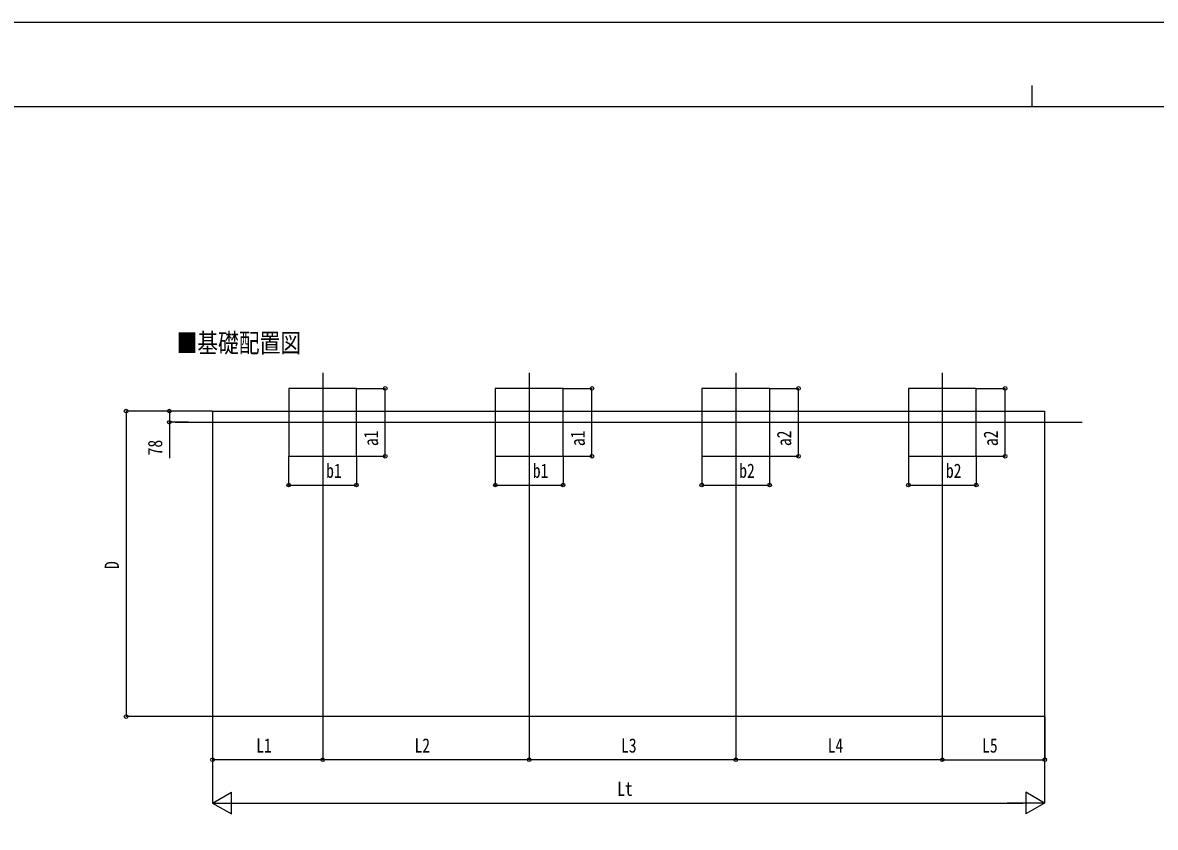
# Model space of a CAD drawing. Units: millimetres, scale not verified. Extents: x -13134 to 13134, y -8911 to 8914.
# Drawn here: x -6492 to 1361, y 3331 to 8914 of the extents above; entities that cross this region are included whole.
import ezdxf
from ezdxf.enums import TextEntityAlignment as Align

# ---------------------------------------------------------------- set-up
doc = ezdxf.new("R2010")
doc.units = ezdxf.units.MM
doc.header["$LTSCALE"] = 40
for name, color, linetype in [('0-2_USER1', 3, 'Continuous'), ('0-4_YKK_12', 2, 'Continuous'), ('0-6_YKK_A1', 4, 'Continuous'), ('0-7_YKK_D', 6, 'Continuous'), ('0-8_YKK_ZWAK', 7, 'Continuous')]:
    doc.layers.add(name, color=color, linetype=linetype)
doc.styles.add('ＭＳ ゴシック', font='')
doc.styles.get('ＭＳ ゴシック').set_extended_font_data('MS Gothic')

msp = doc.modelspace()

# ---------------------------------------------------------------- linework, layer by layer
at = {"layer": '0-4_YKK_12'}
for p, q in [((-4411.63, 6484.75), (-4411.63, 3958.52)), ((-2979.63, 6484.75), (-2979.63, 3958.52)), ((-1547.63, 6484.75), (-1547.63, 3958.52)), ((-115.63, 6484.75), (-115.63, 3958.52)), ((-5435.39, 6140.88), (854.13, 6140.88))]:
    msp.add_line(p, q, dxfattribs=at)
at = {"layer": '0-6_YKK_A1'}
for p, q in [((-5174.63, 6218.68), (593.37, 6218.68)), ((-5174.63, 6218.68), (-5174.63, 4099.68)), ((593.37, 6218.68), (593.37, 4099.68)), ((593.37, 4099.68), (-5174.63, 4099.68))]:
    msp.add_line(p, q, dxfattribs=at)
for points in [[(-4646.63, 5905.88), (-4176.63, 5905.88), (-4176.63, 6375.88), (-4646.63, 6375.88)], [(-3214.63, 5905.88), (-2744.63, 5905.88), (-2744.63, 6375.88), (-3214.63, 6375.88)], [(-1782.63, 5905.88), (-1312.63, 5905.88), (-1312.63, 6375.88), (-1782.63, 6375.88)], [(-350.63, 5905.88), (119.37, 5905.88), (119.37, 6375.88), (-350.63, 6375.88)]]:
    msp.add_lwpolyline(points, close=True, dxfattribs=at)
at = {"layer": '0-7_YKK_D'}
for p, q in [((-4176.63, 6375.88), (-3976.63, 6375.88)), ((-3977.63, 5905.88), (-3977.63, 6375.88)), ((-2743.63, 6375.88), (-2543.63, 6375.88)), ((-2544.63, 5905.88), (-2544.63, 6375.88)), ((-1312.63, 6375.88), (-1112.63, 6375.88)), ((-1113.63, 5905.88), (-1113.63, 6375.88)), ((120.37, 6375.88), (320.37, 6375.88)), ((319.37, 5905.88), (319.37, 6375.88)), ((-5175.63, 6218.68), (-5775.63, 6218.68)), ((-5774.63, 6218.68), (-5774.63, 4099.68)), ((-5175.63, 6218.68), (-5475.63, 6218.68)), ((-5342.9, 6140.88), (-5475.63, 6140.88)), ((-4647.63, 5904.88), (-4647.63, 5704.88)), ((-4177.63, 5904.88), (-4177.63, 5704.88)), ((-4176.63, 5905.88), (-3976.63, 5905.88)), ((-3214.63, 5904.88), (-3214.63, 5704.88)), ((-2744.63, 5904.88), (-2744.63, 5704.88)), ((-2743.63, 5905.88), (-2543.63, 5905.88)), ((-1783.63, 5904.88), (-1783.63, 5704.88)), ((-1313.63, 5904.88), (-1313.63, 5704.88)), ((-1312.63, 5905.88), (-1112.63, 5905.88)), ((-350.63, 5904.88), (-350.63, 5704.88)), ((119.37, 5904.88), (119.37, 5704.88)), ((120.37, 5905.88), (320.37, 5905.88)), ((-4647.63, 5705.88), (-4177.63, 5705.88)), ((-3214.63, 5705.88), (-2744.63, 5705.88)), ((-1783.63, 5705.88), (-1313.63, 5705.88)), ((-350.63, 5705.88), (119.37, 5705.88)), ((-5175.63, 4099.68), (-5775.63, 4099.68)), ((-5174.63, 4098.68), (-5174.63, 3498.68)), ((-5174.63, 4098.68), (-5174.63, 3798.68)), ((593.37, 4098.68), (593.37, 3498.68)), ((594.37, 4098.68), (594.37, 3798.68)), ((-4411.63, 3957.52), (-4411.63, 3798.68)), ((-4411.63, 3957.52), (-4411.63, 3798.68)), ((-2979.63, 3957.52), (-2979.63, 3798.68)), ((-2979.63, 3957.52), (-2979.63, 3798.68)), ((-1547.63, 3957.52), (-1547.63, 3798.68)), ((-1547.63, 3957.52), (-1547.63, 3798.68)), ((-115.63, 3957.52), (-115.63, 3798.68)), ((-115.63, 3957.52), (-115.63, 3798.68)), ((-4411.63, 3799.68), (-5174.63, 3799.68)), ((-2979.63, 3799.68), (-4411.63, 3799.68)), ((-1547.63, 3799.68), (-2979.63, 3799.68)), ((-115.63, 3799.68), (-1547.63, 3799.68)), ((-115.63, 3799.68), (594.37, 3799.68)), ((-5174.63, 3499.68), (-5044.73, 3574.68)), ((-5044.73, 3424.68), (-5044.73, 3574.68)), ((593.37, 3499.68), (463.46, 3574.68)), ((463.46, 3574.68), (463.46, 3424.68)), ((-5174.63, 3499.68), (-5044.73, 3424.68)), ((-5174.63, 3499.68), (-4914.82, 3499.68)), ((-5024.63, 3499.68), (443.37, 3499.68)), ((593.37, 3499.68), (333.56, 3499.68)), ((593.37, 3499.68), (463.46, 3424.68))]:
    msp.add_line(p, q, dxfattribs=at)
msp.add_lwpolyline([(-5474.63, 6218.68), (-5474.63, 6140.88), (-5474.63, 5891.48)], dxfattribs=at)
for centre in [(-3977.63, 6375.88), (-2544.63, 6375.88), (-1113.63, 6375.88), (319.37, 6375.88), (-5774.63, 6218.68), (-5474.63, 6218.68), (-5474.63, 6140.88), (-3977.63, 5905.88), (-2544.63, 5905.88), (-1113.63, 5905.88), (319.37, 5905.88), (-4647.63, 5705.88), (-4177.63, 5705.88), (-3214.63, 5705.88), (-2744.63, 5705.88), (-1783.63, 5705.88), (-1313.63, 5705.88), (-350.63, 5705.88), (119.37, 5705.88), (-5774.63, 4099.68), (-5174.63, 3799.68), (-4411.63, 3799.68), (-4411.63, 3799.68), (-2979.63, 3799.68), (-2979.63, 3799.68), (-1547.63, 3799.68), (-1547.63, 3799.68), (-115.63, 3799.68), (-115.63, 3799.68), (594.37, 3799.68)]:
    msp.add_circle(centre, 12.75, dxfattribs=at)
at = {"layer": '0-8_YKK_ZWAK'}
for p, q in [((504.16, 8478.6), (504.16, 8328.6)), ((12204.16, 8328.6), (-11195.84, 8328.6))]:
    msp.add_line(p, q, dxfattribs=at)
msp.add_lwpolyline([(-12095.9, -8906.4), (13134.1, -8906.4), (13134.1, 8913.6), (-12095.9, 8913.6)], close=True, dxfattribs=at)

# ---------------------------------------------------------------- texts
at = {"layer": '0-2_USER1', "style": 'ＭＳ ゴシック', "width": 0.8}
msp.add_text('■基礎配置図', height=132, dxfattribs=at).set_placement((-5425.1, 6585.6), align=Align.BOTTOM_LEFT)
at = {"layer": '0-7_YKK_D', "style": 'ＭＳ ゴシック', "width": 0.8}
for s, p in [('a1', (-3997.63, 5975.8)), ('a1', (-2564.63, 5975.8)), ('a2', (-1133.63, 5975.8)), ('a2', (299.37, 5975.8)), ('78', (-5494.63, 5911.48)), ('D', (-5794.63, 5123.18))]:
    msp.add_text(s, height=98.97, rotation=90, dxfattribs=at).set_placement(p, align=Align.BOTTOM_LEFT)
for s, p in [('b1', (-4387.47, 5725.88)), ('b1', (-2954.47, 5725.88)), ('b2', (-1523.47, 5725.88)), ('b2', (-90.47, 5725.88)), ('L1', (-4872.33, 3819.68)), ('L2', (-3774.83, 3819.68)), ('L3', (-2342.83, 3819.68)), ('L4', (-910.83, 3819.68)), ('L5', (160.17, 3819.68)), ('Lt', (-2369.83, 3519.68))]:
    msp.add_text(s, height=98.97, dxfattribs=at).set_placement(p, align=Align.BOTTOM_LEFT)

doc.saveas('drawing.dxf')
